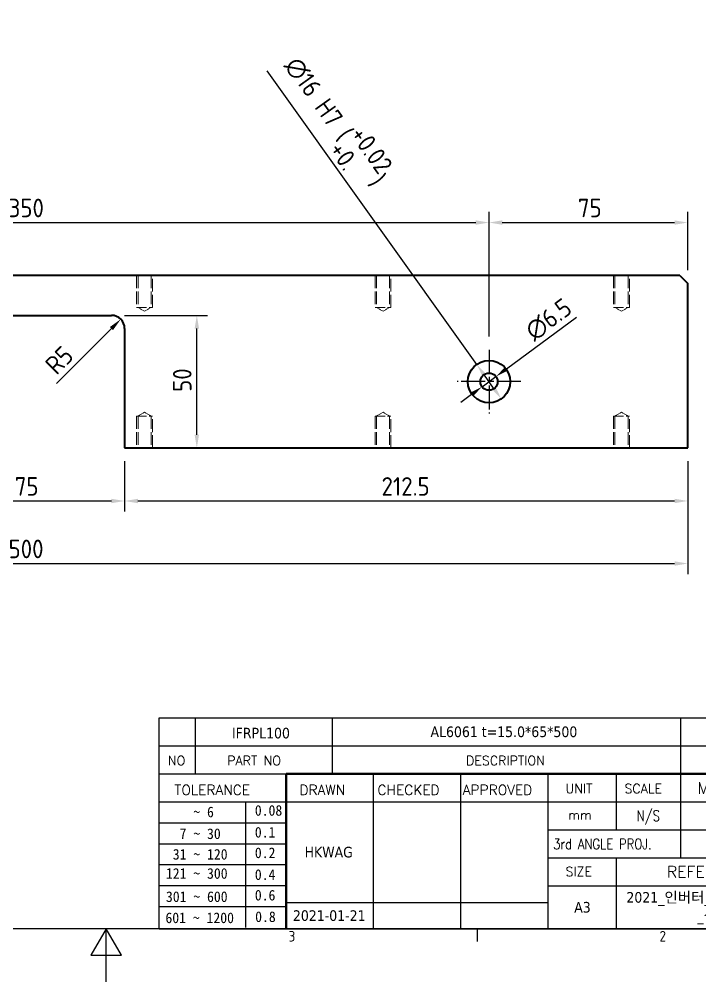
# Model space of a CAD drawing. Header units: millimetres. Extents: x 0 to 840, y 0 to 594.
# Drawn here: x 387.2 to 644, y 0 to 363 of the extents above; entities that cross this region are included whole.
import ezdxf
from ezdxf.enums import TextEntityAlignment as Align

# ---------------------------------------------------------------- set-up
doc = ezdxf.new("R2010")
doc.units = ezdxf.units.MM
doc.header["$LTSCALE"] = 2
doc.linetypes.add('CHAIN', pattern=[0.35429999999999995, 0.2362, -0.0295, 0.0591, -0.0295])
doc.linetypes.add('DASHED', pattern=[0.2067, 0.1654, -0.0413])
doc.layers.get('0').update_dxf_attribs({"color": 3, "lineweight": 25})
for name, color, linetype, lineweight in [('가려진 것(ISO)', 2, 'DASHED', 18), ('가시적인 것(ISO)', 3, 'Continuous', 40), ('경계(ISO)', 7, 'Continuous', 25), ('제목(ISO)', 5, 'Continuous', 50), ('중심 표식(ISO)', 1, 'Continuous', 25), ('치수(ISO)', 2, 'Continuous', 25)]:
    doc.layers.add(name, color=color, linetype=linetype, lineweight=lineweight)
doc.styles.add('HAN_291', font='')
doc.styles.add('RC_284', font='ROMANC.shx')
doc.styles.add('RC_287', font='ROMANC.shx')
doc.styles.add('RC_292', font='ROMANC.shx')
doc.styles.add('문자 텍스트_PSTEK_POSCO', font='isocp.shx')
doc.styles.add('치수 텍스트_PSTEK_POSCO', font='isocp.shx')
doc.styles.add('텍스트 스타일198', font='tahoma.ttf')
doc.styles.add('텍스트 스타일333', font='ROMANC.shx', dxfattribs={"width": 0.800000011920929})
doc.styles.get('HAN_291').set_extended_font_data('GulimChe')
doc.dimstyles.new('치수_PSTEK_POSCO', dxfattribs={"dimscale": 2, "dimtxt": 3.5, "dimasz": 2.5, "dimexe": 2, "dimexo": 2.5, "dimgap": 1, "dimtad": 1, "dimrnd": 1e-08, "dimdsep": 46, "dimtxsty": '치수 텍스트_PSTEK_POSCO', "dimcen": 0.09, "dimdle": 10, "dimclrd": 7, "dimclre": 7, "dimclrt": 2, "dimadec": 1, "dimazin": 2, "dimtfac": 1, "dimtmove": 0, "dimatfit": 3, "dimfxl": 0, "dimtolj": 1, "dimlwd": -1, "dimlwe": -1, "dimarcsym": 0})

# ---------------------------------------------------------------- blocks, each defined once
blk = doc.blocks.new('경계 Default Border')
at = {"layer": '경계(ISO)'}
blk.add_line((280, 10), (280, 7.599999904632568), dxfattribs=at)
at = {"layer": '경계(ISO)', "flags": 128}
for points in [[(10, 10), (10, 287.0000076293945), (410, 287.0000076293945), (410, 10), (10, 10)], [(210, 0), (210, 10), (207.1132469177246, 5), (212.8867530822754, 5), (210, 10)]]:
    blk.add_lwpolyline(points, dxfattribs=at)
at = {"layer": '경계(ISO)', "color": 2, "char_height": 2.000000029802322, "attachment_point": 7, "style": '문자 텍스트_PSTEK_POSCO'}
for s, insert in [('3', (244.4456930345745, 7.580929648038)), ('2', (314.418492964537, 7.580929648038))]:
    blk.add_mtext(s, dxfattribs=dict(at, insert=insert))
blk = doc.blocks.new('제목 블록 PSTEK')
at = {"color": 180}
for p, q in [((182.475792979055, 11.79100474011392), (182.4757929790549, 51.56524660363496)), ((182.4757929790549, 51.56524660363496), (372.4757929537551, 51.56524660363496)), ((189.2651435055721, 51.56524660363496), (189.2651435055722, 41.00524660363494)), ((215.2152739891528, 41.00524660363494), (215.2152739891528, 51.56524660363496)), ((280.8758854511282, 51.56524660363496), (280.8758854511282, 41.00524660363494)), ((182.475792979055, 46.2852466036349), (372.4757929537551, 46.28524660363492)), ((182.475792979055, 41.00524660363493), (206.451475290024, 41.00524660363493)), ((222.9401812389276, 11.79100474011392), (222.9401812389276, 41.00524660363494)), ((239.4288871878316, 11.79100474011392), (239.4288871878316, 41.00524660363494)), ((255.9175931367356, 11.79100474011392), (255.9175931367356, 41.00524660363494)), ((268.6918866058747, 41.00524660363494), (268.6918866058747, 30.44524660363498)), ((280.8758854511282, 41.00524660363494), (280.8758854511282, 25.16524660363502)), ((182.475792979055, 35.72524660363497), (206.451475290024, 35.72524660363497)), ((198.8621818849491, 12.02524660363491), (198.8621818849491, 35.72524660363497)), ((206.451475290024, 35.72524660363497), (372.4757929537551, 35.72524660363497)), ((182.475792979055, 31.77524660363492), (206.451475290024, 31.77524660363492)), ((255.917593136736, 30.44524660363498), (372.4757929537552, 30.44524660363501)), ((182.475792979055, 27.82524660363487), (206.451475290024, 27.82524660363487)), ((182.475792979055, 23.87524660363505), (206.451475290024, 23.87524660363505)), ((255.9175931367359, 25.16524660363502), (372.4757929537552, 25.165246603635)), ((268.6918866058744, 25.16524660363502), (268.6918866058744, 11.79100474011392)), ((182.475792979055, 19.92524660363478), (206.451475290024, 19.92524660363478)), ((255.9175931367359, 19.88524660363481), (310.0881549537553, 19.88524660363481)), ((206.451475290024, 16.74100474011396), (255.9175931367359, 16.74100474011396)), ((182.475792979055, 15.97524660363496), (206.451475290024, 15.97524660363496)), ((182.475792979055, 11.79100474011392), (372.4757929537551, 11.79100474011389))]:
    blk.add_line(p, q, dxfattribs=at)
at = {"color": 7, "lineweight": 50}
for p, q in [((206.4514752900237, 11.79100474011392), (206.4514752900237, 41.00524660363494)), ((206.451475290024, 41.00524660363494), (372.4757929537551, 41.00524660363496))]:
    blk.add_line(p, q, dxfattribs=at)
at = {"layer": '제목(ISO)', "lineweight": 18}
blk.add_line((182.475792979055, 35.72500474011393), (182.475792979055, 11.79100474011392), dxfattribs=at)
at = {"color": 2}
for s, height, style, p in [('NO', 1.742399930953979, 'RC_284', (184.135398793432, 42.62317362549192)), ('PART NO', 1.742399930953979, 'RC_284', (195.3359407378685, 42.62317362549192)), ('DESCRIPTION', 1.742399930953979, 'RC_284', (240.4025565652523, 42.62317362549192)), (' TOLERANCE', 1.899999976158142, 'RC_287', (184.0872874387979, 37.00893196870329)), ('DRAWN', 1.899999976158142, 'RC_287', (208.9766620976279, 37.00893196870329)), ('CHECKED', 1.899999976158142, 'RC_287', (223.6856844514997, 37.00893196870329)), ('APPROVED', 1.899999976158142, 'RC_287', (239.7795453577791, 37.00893196870329)), ('UNIT', 1.742399930953979, 'RC_284', (259.1652673287452, 37.34317362549218)), ('SCALE', 1.742399930953979, 'RC_284', (270.2934779252897, 37.34317362549218)), ('MODEL NAME', 2.178000062704086, 'RC_292', (284.096330289083, 37.25462520371384)), ('    ~ 6', 2.000000029802322, 'HAN_291', (183.7721304966814, 32.8176515608431)), ('0.08', 2.000000029802322, 'HAN_291', (200.5467345600617, 33.09873600004101)), ('mm', 1.742399930953979, 'RC_284', (259.6505418159997, 32.3543089683787)), ('0.1', 2.000000029802322, 'HAN_291', (200.5467345600617, 28.98646558742206)), ('  7 ~ 30', 2.000000029802322, 'HAN_291', (183.7721304966814, 28.70538114822415)), (' 31 ~ 120', 2.000000029802322, 'HAN_291', (183.7721304966814, 24.82628181916237)), ('0.2', 2.000000029802322, 'HAN_291', (200.5467345600617, 25.10736625836028)), ('REFERENCE', 2.178000062704086, 'RC_292', (278.2741065029841, 21.43214925458022)), ('121 ~ 300', 2.000000029802322, 'HAN_291', (183.7721304966814, 21.21401206133254)), ('0.4', 2.000000029802322, 'HAN_291', (200.5467345600617, 20.99509650053045)), ('SIZE', 1.742399930953979, 'RC_284', (259.1652673287452, 21.69497768947366)), ('301 ~ 600', 2.000000029802322, 'HAN_291', (183.7721304966814, 16.83491273227077)), ('0.6', 2.000000029802322, 'HAN_291', (200.5467345600617, 17.11599717146868)), ('601 ~ 1200', 2.000000029802322, 'HAN_291', (183.6802025156883, 12.84759660881125)), ('0.8', 2.000000029802322, 'HAN_291', (200.6097246063884, 13.05732192299702))]:
    blk.add_text(s, height=height, dxfattribs=dict(at, style=style)).set_placement(p)
at = {"color": 7, "style": '텍스트 스타일333', "width": 0.7999999523162842}
blk.add_text('N/S', height=2.000000029802322, dxfattribs=at).set_placement((274.7838860285014, 33.08524660363496), align=Align.MIDDLE_CENTER)
at = {"color": 2, "style": '텍스트 스타일333', "width": 0.7999999523162842}
blk.add_text('3rd ANGLE PROJ.', height=2.000000029802322, dxfattribs=at).set_placement((256.8430306642954, 26.76148381654429))
at = {"layer": '제목(ISO)', "color": 7, "style": '텍스트 스타일198'}
for tag, p in [('부품_번호_001', (196.2322799678227, 47.68071419841495)), ('설명_001', (233.6870964383729, 47.92313016004889)), ('재질_001', (290.6512612630799, 47.92591818687281)), ("3._Q'TY_001", (312.7051684940307, 47.92188863680521)), ('질량\\P3;_001', (350.2085769879711, 48.1643332325385)), ('1._MODEL_NAME_001', (329.5717078477552, 37.36524659519486)), ('제목_001', (337.4369082143915, 32.12134216388962)), ('부품_번호_001', (334.8915202210546, 26.80591818687283)), ('설계자_001', (209.9396160013646, 25.23446884679021)), ('프로젝트_001', (270.6505342157298, 16.70493829396579)), ('시트_크기_001', (260.807090429518, 14.83812566343425)), ('작성_날짜_001', (207.7280646059359, 13.26600473167383)), ('프로젝트_002', (284.0400464855292, 13.28105905531428))]:
    blk.add_attdef(tag, p, '', height=2.000000029802322, dxfattribs=at)
for tag, p in [('4._COLOR', (327.6805273250926, 48.92524660363493)), ('점검자', (231.1845342133799, 26.23312567187446)), ('엔지니어링_승인자', (247.673240162284, 26.23312567187446)), ('점검_날짜', (231.1845342133799, 14.26600474011394)), ('엔지니어링_승인_날짜', (247.6732401622839, 14.26600474011394))]:
    blk.add_attdef(tag, text='', height=2.000000029802322, dxfattribs=at).set_placement(p, align=Align.MIDDLE_CENTER)
blk = doc.blocks.new('*D32')
at = {"layer": 'Defpoints', "color": 0, "transparency": 16777216}
for p in [(352.0098555008174, 201.3088134482745), (427.0098555008174, 201.3088134482745), (427.0098555008174, 181.3088134482745)]:
    blk.add_point(p, dxfattribs=at)
at = {"layer": '치수(ISO)', "color": 7, "transparency": 16777216}
for p, q in [((352.0098555008174, 196.3088134482745), (352.0098555008174, 177.3088134482745)), ((427.0098555008174, 196.3088134482745), (427.0098555008174, 177.3088134482745)), ((357.0098555008174, 181.3088134482745), (422.0098555008174, 181.3088134482745))]:
    blk.add_line(p, q, dxfattribs=at)
for points in [[(357.0098555008174, 182.1421467816078), (357.0098555008174, 180.4754801149411), (352.0098555008174, 181.3088134482745)], [(422.0098555008174, 182.1421467816078), (422.0098555008174, 180.4754801149411), (427.0098555008174, 181.3088134482745)]]:
    blk.add_solid(points, dxfattribs=at)
at = {"layer": '치수(ISO)', "color": 2, "transparency": 16777216, "insert": (385.5348807539868, 186.8088134482745), "char_height": 7, "attachment_point": 4, "style": '치수 텍스트_PSTEK_POSCO'}
blk.add_mtext('\\A1;75', dxfattribs=at)
blk = doc.blocks.new('*D33')
at = {"layer": 'Defpoints', "color": 0, "transparency": 16777216}
for p in [(427.0098555008174, 201.3088134482745), (639.5098555008175, 201.3088134482744), (639.5098555008175, 181.3088134482745)]:
    blk.add_point(p, dxfattribs=at)
at = {"layer": '치수(ISO)', "color": 7, "transparency": 16777216}
for p, q in [((427.0098555008174, 196.3088134482745), (427.0098555008174, 177.3088134482745)), ((639.5098555008175, 196.3088134482744), (639.5098555008175, 177.3088134482745)), ((432.0098555008174, 181.3088134482745), (634.5098555008175, 181.3088134482745))]:
    blk.add_line(p, q, dxfattribs=at)
for points in [[(432.0098555008174, 182.1421467816078), (432.0098555008174, 180.4754801149411), (427.0098555008174, 181.3088134482745)], [(634.5098555008175, 182.1421467816078), (634.5098555008175, 180.4754801149411), (639.5098555008175, 181.3088134482745)]]:
    blk.add_solid(points, dxfattribs=at)
at = {"layer": '치수(ISO)', "color": 2, "transparency": 16777216, "insert": (523.946002801231, 186.8095024246524), "char_height": 7, "attachment_point": 4, "style": '치수 텍스트_PSTEK_POSCO'}
blk.add_mtext('\\A1;212.5', dxfattribs=at)
blk = doc.blocks.new('*D36')
at = {"layer": 'Defpoints', "color": 0, "transparency": 16777216}
for p in [(564.5098555008174, 286.3088134482745), (214.5098555008173, 238.3088134482745), (564.5098555008174, 238.3088134482745)]:
    blk.add_point(p, dxfattribs=at)
at = {"layer": '치수(ISO)', "color": 7, "transparency": 16777216}
for p, q in [((214.5098555008173, 243.3088134482745), (214.5098555008173, 290.3088134482745)), ((564.5098555008174, 243.3088134482745), (564.5098555008174, 290.3088134482745)), ((219.5098555008173, 286.3088134482745), (559.5098555008174, 286.3088134482745))]:
    blk.add_line(p, q, dxfattribs=at)
for points in [[(219.5098555008173, 287.1421467816078), (219.5098555008173, 285.4754801149412), (214.5098555008173, 286.3088134482745)], [(559.5098555008174, 287.1421467816078), (559.5098555008174, 285.4754801149412), (564.5098555008174, 286.3088134482745)]]:
    blk.add_solid(points, dxfattribs=at)
at = {"layer": '치수(ISO)', "color": 2, "transparency": 16777216, "insert": (383.2270995953056, 291.8088134482745), "char_height": 7, "attachment_point": 4, "style": '치수 텍스트_PSTEK_POSCO'}
blk.add_mtext('\\A1;350', dxfattribs=at)
blk = doc.blocks.new('*D37')
at = {"layer": 'Defpoints', "color": 0, "transparency": 16777216}
for p in [(639.5098555008174, 286.3088134482745), (639.5098555008174, 263.3088134482745), (564.5098555008174, 238.3088134482745)]:
    blk.add_point(p, dxfattribs=at)
at = {"layer": '치수(ISO)', "color": 7, "transparency": 16777216}
for p, q in [((564.5098555008174, 243.3088134482745), (564.5098555008174, 290.3088134482745)), ((639.5098555008174, 268.3088134482745), (639.5098555008174, 290.3088134482745)), ((569.5098555008174, 286.3088134482745), (634.5098555008174, 286.3088134482745))]:
    blk.add_line(p, q, dxfattribs=at)
for points in [[(569.5098555008174, 287.1421467816078), (569.5098555008174, 285.4754801149412), (564.5098555008174, 286.3088134482745)], [(634.5098555008174, 287.1421467816078), (634.5098555008174, 285.4754801149412), (639.5098555008174, 286.3088134482745)]]:
    blk.add_solid(points, dxfattribs=at)
at = {"layer": '치수(ISO)', "color": 2, "transparency": 16777216, "insert": (598.0348807539868, 291.8088134482745), "char_height": 7, "attachment_point": 4, "style": '치수 텍스트_PSTEK_POSCO'}
blk.add_mtext('\\A1;75', dxfattribs=at)
blk = doc.blocks.new('*D39')
at = {"layer": 'Defpoints', "color": 0, "transparency": 16777216}
for p in [(559.8609724650003, 232.8194114637635), (569.1587385366331, 219.7982154327845)]:
    blk.add_point(p, dxfattribs=at)
at = {"layer": '치수(ISO)', "color": 7, "transparency": 16777216}
for p, q in [((559.8609724650003, 232.8194114637635), (480.8301870748739, 343.4992609156388)), ((566.2531866392478, 223.8673391924655), (562.7665243623856, 228.7502877040826))]:
    blk.add_line(p, q, dxfattribs=at)
for points in [[(563.4447116556657, 229.2345463536467), (562.0883370691054, 228.2660290545182), (559.8609724650003, 232.8194114637635)], [(566.9313739325281, 224.3515978420297), (565.5749993459676, 223.3830805429013), (569.1587385366331, 219.7982154327845)]]:
    blk.add_solid(points, dxfattribs=at)
at = {"layer": '치수(ISO)', "color": 2, "transparency": 16777216, "insert": (489.9853790908776, 347.5789809029039), "char_height": 7, "attachment_point": 4, "rotation": 305.5286787693758, "style": '치수 텍스트_PSTEK_POSCO'}
blk.add_mtext('\\A1;∅16 H7 (\\S+0.02^ +0.;)', dxfattribs=at)
blk = doc.blocks.new('*D40')
at = {"layer": 'Defpoints', "color": 0, "transparency": 16777216}
for p in [(567.1251897603943, 228.2381985085158), (561.89452124124, 224.379428388033)]:
    blk.add_point(p, dxfattribs=at)
at = {"layer": '치수(ISO)', "color": 7, "transparency": 16777216}
for p, q in [((571.1487809289745, 231.2064832165794), (597.5591753041849, 250.6899661235989)), ((561.89452124124, 224.379428388033), (567.1251897603943, 228.2381985085158)), ((557.8709300726598, 221.4111436799695), (553.8473389040798, 218.4428589719059))]:
    blk.add_line(p, q, dxfattribs=at)
for points in [[(570.6540668109639, 231.8770817446761), (571.6434950469851, 230.5358846884827), (567.1251897603943, 228.2381985085158)], [(557.3762159546493, 222.0817422080662), (558.3656441906704, 220.7405451518728), (561.89452124124, 224.379428388033)]]:
    blk.add_solid(points, dxfattribs=at)
at = {"layer": '치수(ISO)', "color": 2, "transparency": 16777216, "insert": (579.495334450649, 244.1985952362177), "char_height": 7, "attachment_point": 4, "rotation": 36.41694762084986, "style": '치수 텍스트_PSTEK_POSCO'}
blk.add_mtext('\\A1;∅6.5', dxfattribs=at)
blk = doc.blocks.new('*D41')
at = {"layer": 'Defpoints', "color": 0, "transparency": 16777216}
for p in [(422.0098555008175, 251.3088134482745), (454.2477160764423, 251.3088134482745), (454.2477160764423, 201.3088134482745)]:
    blk.add_point(p, dxfattribs=at)
at = {"layer": '치수(ISO)', "color": 7, "transparency": 16777216}
for p, q in [((427.0098555008175, 251.3088134482745), (458.2477160764423, 251.3088134482745)), ((454.2477160764423, 206.3088134482745), (454.2477160764423, 246.3088134482745))]:
    blk.add_line(p, q, dxfattribs=at)
for points in [[(453.414382743109, 246.3088134482745), (455.0810494097756, 246.3088134482745), (454.2477160764423, 251.3088134482745)], [(453.414382743109, 206.3088134482745), (455.0810494097756, 206.3088134482745), (454.2477160764423, 201.3088134482745)]]:
    blk.add_solid(points, dxfattribs=at)
at = {"layer": '치수(ISO)', "color": 2, "transparency": 16777216, "insert": (448.7477160764423, 222.4560575427627), "char_height": 7, "attachment_point": 4, "rotation": 90, "style": '치수 텍스트_PSTEK_POSCO'}
blk.add_mtext('\\A1;50', dxfattribs=at)
blk = doc.blocks.new('*D42')
at = {"layer": 'Defpoints', "color": 0, "transparency": 16777216}
for p in [(425.5453894067507, 249.8443473542068), (422.0098555008176, 246.3088134482746)]:
    blk.add_point(p, dxfattribs=at)
at = {"layer": '치수(ISO)', "color": 7, "transparency": 16777216}
blk.add_line((401.3562186188668, 225.6551765663292), (422.0098555008175, 246.3088134482746), dxfattribs=at)
blk.add_solid([(421.4205998498288, 246.8980690992634), (422.5991111518062, 245.7195577972857), (425.5453894067507, 249.8443473542068)], dxfattribs=at)
at = {"layer": '치수(ISO)', "color": 2, "transparency": 16777216, "insert": (398.8813448847146, 230.9584774252286), "char_height": 7, "attachment_point": 4, "rotation": 44.999999999992596, "style": '치수 텍스트_PSTEK_POSCO'}
blk.add_mtext('\\A1;R5', dxfattribs=at)
blk = doc.blocks.new('*D43')
at = {"layer": 'Defpoints', "color": 0, "transparency": 16777216}
for p in [(139.5098555008175, 201.3088134482745), (639.5098555008175, 201.3088134482744), (639.5098555008175, 157.7208195829322)]:
    blk.add_point(p, dxfattribs=at)
at = {"layer": '치수(ISO)', "color": 7, "transparency": 16777216}
for p, q in [((139.5098555008175, 196.3088134482745), (139.5098555008175, 153.7208195829322)), ((639.5098555008175, 196.3088134482744), (639.5098555008175, 153.7208195829322)), ((144.5098555008175, 157.7208195829322), (634.5098555008175, 157.7208195829322))]:
    blk.add_line(p, q, dxfattribs=at)
for points in [[(144.5098555008175, 158.5541529162656), (144.5098555008175, 156.8874862495989), (139.5098555008175, 157.7208195829322)], [(634.5098555008175, 158.5541529162656), (634.5098555008175, 156.8874862495989), (639.5098555008175, 157.7208195829322)]]:
    blk.add_solid(points, dxfattribs=at)
at = {"layer": '치수(ISO)', "color": 2, "transparency": 16777216, "insert": (383.2070995953057, 163.2208195829322), "char_height": 7, "attachment_point": 4, "style": '치수 텍스트_PSTEK_POSCO'}
blk.add_mtext('\\A1;500', dxfattribs=at)

msp = doc.modelspace()

# ---------------------------------------------------------------- linework, layer by layer
at = {"layer": '가려진 것(ISO)', "ltscale": 14.5137882232666}
for p, q in [((431.5098555008174, 266.3088134482745), (431.5098555008174, 254.3088134482745)), ((432.0513555008174, 266.3088134482745), (432.0513555008174, 254.3088134482745)), ((436.9683555008174, 266.3088134482745), (436.9683555008174, 254.3088134482745)), ((437.5098555008174, 254.3088134482745), (437.5098555008174, 266.3088134482745)), ((521.5098555008174, 266.3088134482745), (521.5098555008174, 254.3088134482745)), ((522.0513555008174, 266.3088134482745), (522.0513555008174, 254.3088134482745)), ((526.9683555008173, 266.3088134482745), (526.9683555008173, 254.3088134482745)), ((527.5098555008174, 254.3088134482745), (527.5098555008174, 266.3088134482745)), ((611.5098555008174, 266.3088134482745), (611.5098555008174, 254.3088134482745)), ((612.0513555008174, 266.3088134482745), (612.0513555008174, 254.3088134482745)), ((616.9683555008173, 266.3088134482745), (616.9683555008173, 254.3088134482745)), ((617.5098555008174, 254.3088134482745), (617.5098555008174, 266.3088134482745)), ((431.5098555008174, 213.3088134482745), (431.5098555008174, 201.3088134482745)), ((432.0513555008174, 213.3088134482745), (432.0513555008174, 201.3088134482745)), ((436.9683555008174, 213.3088134482745), (436.9683555008174, 201.3088134482745)), ((437.5098555008174, 201.3088134482745), (437.5098555008174, 213.3088134482745)), ((521.5098555008174, 213.3088134482745), (521.5098555008174, 201.3088134482745)), ((522.0513555008174, 213.3088134482745), (522.0513555008174, 201.3088134482745)), ((526.9683555008173, 213.3088134482745), (526.9683555008173, 201.3088134482745)), ((527.5098555008174, 201.3088134482745), (527.5098555008174, 213.3088134482745)), ((611.5098555008174, 213.3088134482745), (611.5098555008174, 201.3088134482745)), ((612.0513555008174, 213.3088134482745), (612.0513555008174, 201.3088134482745)), ((616.9683555008173, 213.3088134482745), (616.9683555008173, 201.3088134482745)), ((617.5098555008174, 201.3088134482745), (617.5098555008174, 213.3088134482745))]:
    msp.add_line(p, q, dxfattribs=at)
at = {"layer": '가려진 것(ISO)', "ltscale": 11.39910221099854}
for p, q in [((431.5098555008174, 254.3088134482745), (437.5098555008174, 254.3088134482745)), ((521.5098555008174, 254.3088134482745), (527.5098555008174, 254.3088134482745)), ((611.5098555008174, 254.3088134482745), (617.5098555008174, 254.3088134482745)), ((431.5098555008174, 213.3088134482745), (437.5098555008174, 213.3088134482745)), ((521.5098555008174, 213.3088134482745), (527.5098555008174, 213.3088134482745)), ((611.5098555008174, 213.3088134482745), (617.5098555008174, 213.3088134482745))]:
    msp.add_line(p, q, dxfattribs=at)
at = {"layer": '가려진 것(ISO)', "ltscale": 2.73139500617981}
for p, q in [((434.5098555008174, 252.8315976163952), (432.0513555008174, 254.3088134482744)), ((434.5098555008174, 252.8315976163952), (436.9683555008174, 254.3088134482744)), ((524.5098555008174, 252.8315976163952), (522.0513555008174, 254.3088134482745)), ((524.5098555008174, 252.8315976163952), (526.9683555008173, 254.3088134482745)), ((614.5098555008174, 252.8315976163952), (612.0513555008174, 254.3088134482745)), ((614.5098555008174, 252.8315976163952), (616.9683555008173, 254.3088134482745)), ((434.5098555008174, 214.7860292801537), (432.0513555008174, 213.3088134482745)), ((434.5098555008174, 214.7860292801537), (436.9683555008174, 213.3088134482745)), ((524.5098555008174, 214.7860292801537), (522.0513555008174, 213.3088134482745)), ((524.5098555008174, 214.7860292801537), (526.9683555008173, 213.3088134482745)), ((614.5098555008174, 214.7860292801537), (612.0513555008174, 213.3088134482745)), ((614.5098555008174, 214.7860292801537), (616.9683555008173, 213.3088134482745))]:
    msp.add_line(p, q, dxfattribs=at)
at = {"layer": '가시적인 것(ISO)'}
for p, q in [((636.5098555008175, 266.3088134482745), (142.5098555008174, 266.3088134482745)), ((636.5098555008175, 266.3088134482745), (639.5098555008174, 263.3088134482745)), ((639.5098555008175, 201.3088134482744), (639.5098555008174, 263.3088134482745)), ((357.0098555008175, 251.3088134482745), (422.0098555008175, 251.3088134482745)), ((427.0098555008175, 246.3088134482745), (427.0098555008174, 201.3088134482745)), ((427.0098555008174, 201.3088134482745), (639.5098555008175, 201.3088134482744))]:
    msp.add_line(p, q, dxfattribs=at)
for radius in [8, 3.25]:
    msp.add_circle((564.5098555008174, 226.3088134482745), radius, dxfattribs=at)
msp.add_arc((422.0098555008175, 246.3088134482745), 4.999999999999996, 0, 90, dxfattribs=at)
at = {"layer": '중심 표식(ISO)', "linetype": 'CHAIN', "ltscale": 19.05165100097656}
for p, q in [((564.5098555008174, 238.3088134482745), (564.5098555008174, 214.3088134482745)), ((576.5098555008174, 226.3088134482745), (552.5098555008173, 226.3088134482745))]:
    msp.add_line(p, q, dxfattribs=at)

# ---------------------------------------------------------------- block references
at = {"xscale": 2, "yscale": 2, "zscale": 2}
msp.add_blockref('경계 Default Border', (0, 0), dxfattribs=at)
ref = msp.add_blockref('제목 블록 PSTEK', (75.04841409248968, -3.58200948022779), dxfattribs=dict(xscale=2, yscale=2, zscale=2))
ref.add_attrib('설계자_001', 'HKWAG', (494.9276460952188, 46.88692821335263), dxfattribs={"layer": '제목(ISO)', "color": 7, "height": 4.000000059604645, "style": '텍스트 스타일198'})
ref.add_attrib('프로젝트_001', '2021_인버터_JIG제작프로젝트', (616.3494825239492, 29.82786710770379), dxfattribs={"layer": '제목(ISO)', "color": 7, "height": 4.000000059604645, "style": '텍스트 스타일198'})
ref.add_attrib('시트_크기_001', 'A3', (596.6625949515255, 26.09424184664072), dxfattribs={"layer": '제목(ISO)', "color": 7, "height": 4.000000059604645, "style": '텍스트 스타일198'})
ref.add_attrib('작성_날짜_001', '2021-01-21', (490.5045433043615, 22.94999998311987), dxfattribs={"layer": '제목(ISO)', "color": 7, "height": 4.000000059604645, "style": '텍스트 스타일198'})
ref.add_attrib('설명_001', 'AL6061 t=15.0*65*500', (542.4226069692355, 92.26425083987), dxfattribs={"layer": '제목(ISO)', "color": 7, "height": 4.000000059604645, "style": '텍스트 스타일198'})
ref.add_attrib('부품_번호_001', 'IFRPL100', (467.5129740281351, 91.77941891660211), dxfattribs={"layer": '제목(ISO)', "color": 7, "height": 4.000000059604645, "style": '텍스트 스타일198'})
ref.add_attrib('프로젝트_002', '_생산2팀', (643.1285070635479, 22.98010863040077), dxfattribs={"layer": '제목(ISO)', "color": 7, "height": 4.000000059604645, "style": '텍스트 스타일198'})

# ---------------------------------------------------------------- dimensions: what is measured, and where the dimension line sits
at = {"layer": '치수(ISO)', "color": 7}
dim = msp.add_diameter_dim_2p(p1=(569.1587385366331, 219.7982154327845), p2=(559.8609724650003, 232.8194114637635), text='<> H7 (\\S+0.02^ +0.;)', dimstyle='치수_PSTEK_POSCO', override={"dimdec": 2, "dimlfac": 1.000000000000007, "dimtp": 0.018, "dimtm": -0, "dimtdec": 2, "dimatfit": 2}, dxfattribs=at)
dim.commit()
dim.dimension.update_dxf_attribs({"geometry": '*D39', "text_midpoint": (498.0781665731011, 319.3440691787827), "dimtype": 163})
for base, p1, p2, angle, override, picture, middle in [((564.5098555008174, 286.3088134482745), (214.5098555008173, 238.3088134482745), (564.5098555008174, 238.3088134482745), 180, {"dimdec": 2, "dimtp": 0, "dimtm": -0, "dimtdec": 2, "dimtofl": 0, "dimatfit": 1}, '*D36', (389.5298555008173, 286.3088134482745)), ((639.5098555008174, 286.3088134482745), (564.5098555008174, 238.3088134482745), (639.5098555008174, 263.3088134482745), 180, {"dimdec": 2, "dimtp": 0, "dimtm": -0, "dimtdec": 2, "dimtofl": 0, "dimatfit": 1}, '*D37', (602.0298555008175, 286.3088134482745)), ((454.2477160764423, 251.3088134482745), (454.2477160764423, 201.3088134482745), (422.0098555008175, 251.3088134482745), 270, {"dimdec": 2, "dimse1": 1, "dimtp": 0, "dimtm": -0, "dimtdec": 2, "dimtofl": 0, "dimatfit": 1}, '*D41', (454.2477160764423, 226.3088134482745)), ((639.5098555008175, 157.7208195829322), (139.5098555008175, 201.3088134482745), (639.5098555008175, 201.3088134482744), 180, {"dimdec": 2, "dimtp": 0, "dimtm": -0, "dimtdec": 2, "dimtofl": 0, "dimatfit": 1}, '*D43', (389.5098555008175, 157.7208195829322)), ((427.0098555008174, 181.3088134482745), (352.0098555008174, 201.3088134482745), (427.0098555008174, 201.3088134482745), 180, {"dimdec": 2, "dimtp": 0, "dimtm": -0, "dimtdec": 2, "dimtofl": 0, "dimatfit": 1}, '*D32', (389.5298555008174, 181.3088134482745)), ((639.5098555008175, 181.3088134482745), (427.0098555008174, 201.3088134482745), (639.5098555008175, 201.3088134482744), 180, {"dimdec": 2, "dimtp": 0, "dimtm": -0, "dimtdec": 2, "dimtofl": 0, "dimatfit": 1}, '*D33', (533.2798555008175, 181.3088134482745))]:
    dim = msp.add_linear_dim(base=base, p1=p1, p2=p2, angle=angle, dimstyle='치수_PSTEK_POSCO', override=override, dxfattribs=at)
    dim.commit()
    dim.dimension.update_dxf_attribs({"geometry": picture, "text_midpoint": middle, "dimtype": 160})
dim = msp.add_diameter_dim_2p(p1=(561.89452124124, 224.379428388033), p2=(567.1251897603943, 228.2381985085158), dimstyle='치수_PSTEK_POSCO', override={"dimdec": 2, "dimlfac": 0.9999999999999825, "dimtp": 0, "dimtm": -0, "dimtdec": 2, "dimatfit": 2}, dxfattribs=at)
dim.commit()
dim.dimension.update_dxf_attribs({"geometry": '*D40', "text_midpoint": (589.3550932331359, 244.6376485955764), "dimtype": 163})
dim = msp.add_radius_dim(center=(422.0098555008176, 246.3088134482746), mpoint=(425.5453894067507, 249.8443473542068), dimstyle='치수_PSTEK_POSCO', override={"dimdec": 2, "dimcen": 0, "dimtp": 0, "dimtm": -0, "dimtdec": 2, "dimtofl": 0}, dxfattribs=at)
dim.commit()
dim.dimension.update_dxf_attribs({"geometry": '*D42', "text_midpoint": (405.8427932888087, 230.1417512362699), "dimtype": 164})

doc.saveas('drawing.dxf')
